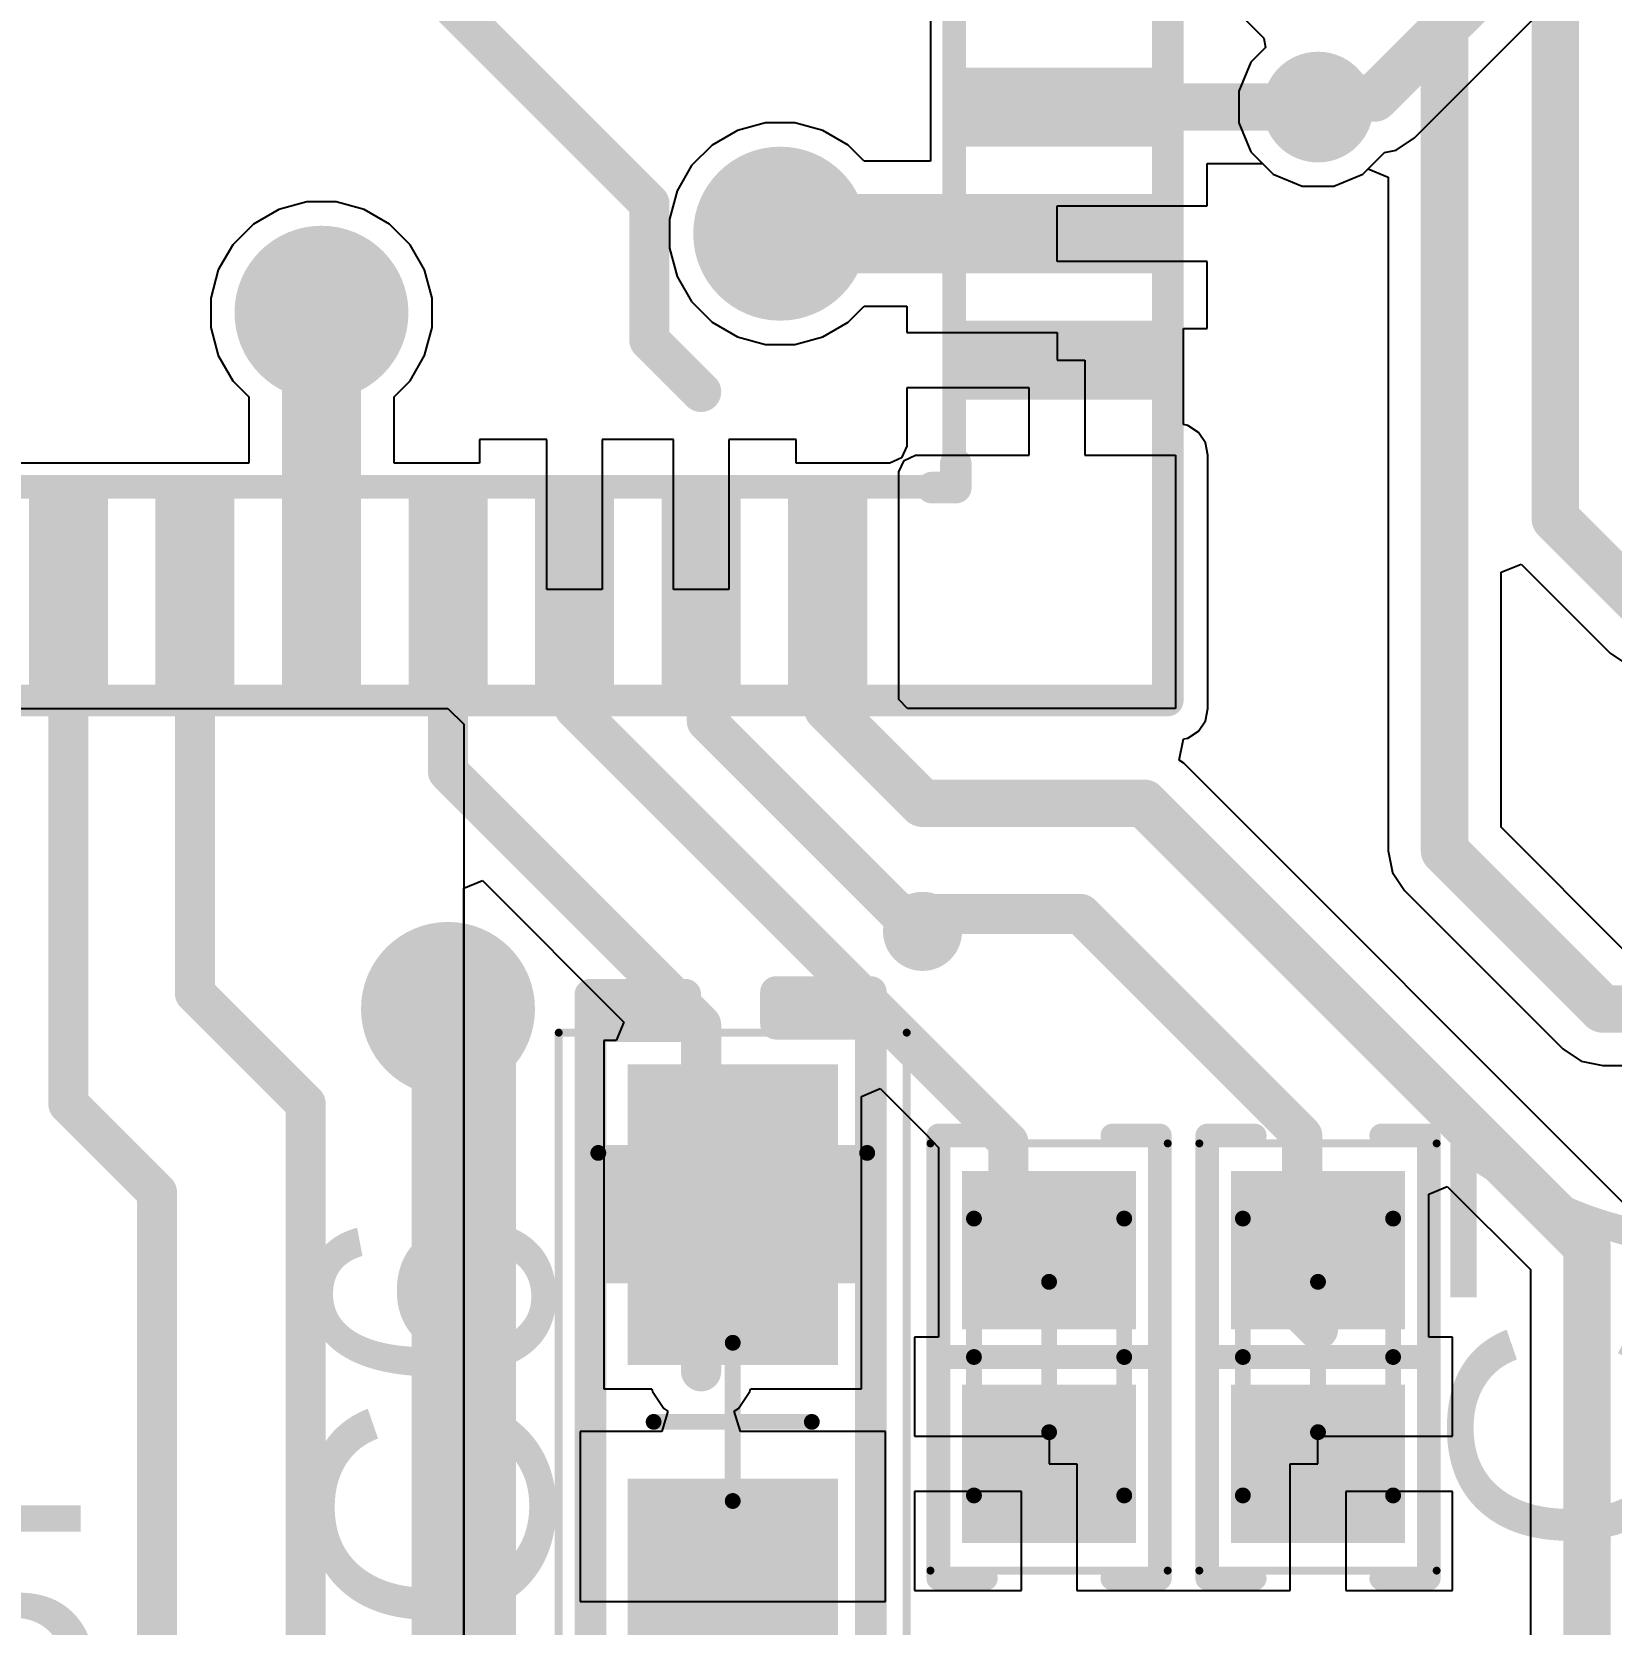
# Model space of a CAD drawing. Header units: millimetres. Extents: x 0.02 to 2.82, y 0.02 to 1.79.
# Drawn here: x 1.6937 to 2.0867, y 0.7268 to 1.123 of the extents above; entities that cross this region are included whole.
import ezdxf

# ---------------------------------------------------------------- set-up
doc = ezdxf.new("R2010")
doc.units = ezdxf.units.MM
doc.header["$MEASUREMENT"] = 0
for name, color, linetype in [('BottomLayer', 5, 'Continuous'), ('BottomSolder', 6, 'Continuous'), ('Mechanical10', 56, 'Continuous'), ('Mechanical12', 56, 'Continuous'), ('Mechanical13', 56, 'Continuous'), ('Mechanical15', 56, 'Continuous'), ('TopLayer', 1, 'Continuous'), ('TopOverlay', 2, 'Continuous'), ('TopPaste', 8, 'Continuous'), ('TopSolder', 216, 'Continuous'), ('ViaHoleLayer', 16, 'Continuous')]:
    doc.layers.add(name, color=color, linetype=linetype)
doc.styles.add('Arial', font='arial.ttf', dxfattribs={"height": 0.2})

# ---------------------------------------------------------------- blocks, each defined once
blk = doc.blocks.new('STM________________LQFP32_5V_0_9')
at = {"layer": 'TopLayer'}
for points in [[(0.1437, -0.0374), (0.19094, -0.0374), (0.19094, -0.05709), (0.1437, -0.05709)], [(0.1437, -0.0689), (0.19094, -0.0689), (0.19094, -0.08858), (0.1437, -0.08858)], [(0.1437, -0.10039), (0.19094, -0.10039), (0.19094, -0.12008), (0.1437, -0.12008)], [(-0.08858, -0.1437), (-0.0689, -0.1437), (-0.0689, -0.19094), (-0.08858, -0.19094)], [(-0.05709, -0.1437), (-0.0374, -0.1437), (-0.0374, -0.19094), (-0.05709, -0.19094)], [(-0.02559, -0.1437), (-0.00591, -0.1437), (-0.00591, -0.19094), (-0.02559, -0.19094)], [(0.00591, -0.1437), (0.02559, -0.1437), (0.02559, -0.19094), (0.00591, -0.19094)], [(0.0374, -0.1437), (0.05709, -0.1437), (0.05709, -0.19094), (0.0374, -0.19094)], [(0.0689, -0.1437), (0.08858, -0.1437), (0.08858, -0.19094), (0.0689, -0.19094)], [(0.10039, -0.1437), (0.12008, -0.1437), (0.12008, -0.19094), (0.10039, -0.19094)]]:
    blk.add_hatch(color=1, dxfattribs=at).paths.add_polyline_path(points)
at = {"layer": 'TopPaste'}
for points in [[(0.1437, -0.0374), (0.19094, -0.0374), (0.19094, -0.05709), (0.1437, -0.05709)], [(0.1437, -0.0689), (0.19094, -0.0689), (0.19094, -0.08858), (0.1437, -0.08858)], [(0.1437, -0.10039), (0.19094, -0.10039), (0.19094, -0.12008), (0.1437, -0.12008)], [(-0.08858, -0.1437), (-0.0689, -0.1437), (-0.0689, -0.19094), (-0.08858, -0.19094)], [(-0.05709, -0.1437), (-0.0374, -0.1437), (-0.0374, -0.19094), (-0.05709, -0.19094)], [(-0.02559, -0.1437), (-0.00591, -0.1437), (-0.00591, -0.19094), (-0.02559, -0.19094)], [(0.00591, -0.1437), (0.02559, -0.1437), (0.02559, -0.19094), (0.00591, -0.19094)], [(0.0374, -0.1437), (0.05709, -0.1437), (0.05709, -0.19094), (0.0374, -0.19094)], [(0.0689, -0.1437), (0.08858, -0.1437), (0.08858, -0.19094), (0.0689, -0.19094)], [(0.10039, -0.1437), (0.12008, -0.1437), (0.12008, -0.19094), (0.10039, -0.19094)]]:
    blk.add_hatch(color=8, dxfattribs=at).paths.add_polyline_path(points)
at = {"layer": 'TopSolder'}
for points in [[(0.1437, -0.0374), (0.19094, -0.0374), (0.19094, -0.05709), (0.1437, -0.05709)], [(0.1437, -0.0689), (0.19094, -0.0689), (0.19094, -0.08858), (0.1437, -0.08858)], [(0.1437, -0.10039), (0.19094, -0.10039), (0.19094, -0.12008), (0.1437, -0.12008)], [(-0.08858, -0.1437), (-0.0689, -0.1437), (-0.0689, -0.19094), (-0.08858, -0.19094)], [(-0.05709, -0.1437), (-0.0374, -0.1437), (-0.0374, -0.19094), (-0.05709, -0.19094)], [(-0.02559, -0.1437), (-0.00591, -0.1437), (-0.00591, -0.19094), (-0.02559, -0.19094)], [(0.00591, -0.1437), (0.02559, -0.1437), (0.02559, -0.19094), (0.00591, -0.19094)], [(0.0374, -0.1437), (0.05709, -0.1437), (0.05709, -0.19094), (0.0374, -0.19094)], [(0.0689, -0.1437), (0.08858, -0.1437), (0.08858, -0.19094), (0.0689, -0.19094)], [(0.10039, -0.1437), (0.12008, -0.1437), (0.12008, -0.19094), (0.10039, -0.19094)]]:
    blk.add_hatch(color=216, dxfattribs=at).paths.add_polyline_path(points)
at = {"layer": 'Mechanical10', "const_width": 0.00787}
for points in [[(0.19488, -0.19488), (0.19488, 0.19488)], [(-0.19488, -0.19488), (0.19488, -0.19488)]]:
    blk.add_lwpolyline(points, dxfattribs=at)
at = {"layer": 'Mechanical10', "const_width": 0.00394}
blk.add_lwpolyline([(0.19291, -0.19488, 1), (0.19685, -0.19488, 1)], format="xyb", close=True, dxfattribs=at)
blk.add_lwpolyline([(0.19291, -0.19488, 1), (0.19685, -0.19488, 1)], format="xyb", close=True, dxfattribs=at)
at = {"layer": 'Mechanical12', "const_width": 0.00591}
for points in [[(0.14173, -0.14173), (0.14173, 0.14173)], [(-0.14173, -0.14173), (0.14173, -0.14173)]]:
    blk.add_lwpolyline(points, dxfattribs=at)
at = {"layer": 'Mechanical12', "const_width": 0.00295}
blk.add_lwpolyline([(0.14026, -0.14173, 1), (0.14321, -0.14173, 1)], format="xyb", close=True, dxfattribs=at)
blk.add_lwpolyline([(0.14026, -0.14173, 1), (0.14321, -0.14173, 1)], format="xyb", close=True, dxfattribs=at)
at = {"layer": 'Mechanical15', "const_width": 0.00787}
for points in [[(0.19488, -0.19488), (0.19488, 0.19488)], [(-0.19488, -0.19488), (0.19488, -0.19488)]]:
    blk.add_lwpolyline(points, dxfattribs=at)
at = {"layer": 'Mechanical15', "const_width": 0.00394}
blk.add_lwpolyline([(0.19291, -0.19488, 1), (0.19685, -0.19488, 1)], format="xyb", close=True, dxfattribs=at)
blk.add_lwpolyline([(0.19291, -0.19488, 1), (0.19685, -0.19488, 1)], format="xyb", close=True, dxfattribs=at)
at = {"layer": 'TopOverlay', "const_width": 0.00787}
for points in [[(0.14213, -0.14193), (0.14213, -0.13602)], [(0.13622, -0.14193), (0.14213, -0.14193)]]:
    blk.add_lwpolyline(points, dxfattribs=at)
at = {"layer": 'TopOverlay', "const_width": 0.00394}
for points in [[(0.14016, -0.13602, 1), (0.14409, -0.13602, 1)], [(0.13425, -0.14193, 1), (0.13819, -0.14193, 1)], [(0.14016, -0.14193, 1), (0.14409, -0.14193, 1)], [(0.14016, -0.14193, 1), (0.14409, -0.14193, 1)]]:
    blk.add_lwpolyline(points, format="xyb", close=True, dxfattribs=at)
blk = doc.blocks.new('CAP_0603_1608_53')
at = {"layer": 'TopLayer'}
for points in [[(-0.04429, -0.01969), (-0.04429, 0.01969), (-0.00886, 0.01969), (-0.00886, -0.01969)], [(0.00886, -0.01969), (0.00886, 0.01969), (0.04429, 0.01969), (0.04429, -0.01969)]]:
    blk.add_hatch(color=1, dxfattribs=at).paths.add_polyline_path(points)
at = {"layer": 'TopPaste'}
for points in [[(-0.04429, -0.01969), (-0.04429, 0.01969), (-0.00886, 0.01969), (-0.00886, -0.01969)], [(0.00886, -0.01969), (0.00886, 0.01969), (0.04429, 0.01969), (0.04429, -0.01969)]]:
    blk.add_hatch(color=8, dxfattribs=at).paths.add_polyline_path(points)
at = {"layer": 'TopSolder'}
for points in [[(-0.04626, -0.02165), (-0.04626, 0.02165), (-0.00689, 0.02165), (-0.00689, -0.02165)], [(0.00689, -0.02165), (0.00689, 0.02165), (0.04626, 0.02165), (0.04626, -0.02165)]]:
    blk.add_hatch(color=216, dxfattribs=at).paths.add_polyline_path(points)
at = {"layer": 'Mechanical13', "const_width": 0.00394}
for points in [[(0.03445, 0.0187), (-0.03445, 0.0187)], [(-0.03445, -0.0187), (-0.03445, 0.0187)], [(0.03445, -0.0187), (0.03445, 0.0187)], [(0.03445, -0.0187), (-0.03445, -0.0187)]]:
    blk.add_lwpolyline(points, dxfattribs=at)
at = {"layer": 'Mechanical13', "const_width": 0.00197}
for points in [[(-0.03543, 0.0187, 1), (-0.03346, 0.0187, 1)], [(-0.03543, 0.0187, 1), (-0.03346, 0.0187, 1)], [(0.03346, 0.0187, 1), (0.03543, 0.0187, 1)], [(0.03346, 0.0187, 1), (0.03543, 0.0187, 1)], [(-0.03543, -0.0187, 1), (-0.03346, -0.0187, 1)], [(-0.03543, -0.0187, 1), (-0.03346, -0.0187, 1)], [(0.03346, -0.0187, 1), (0.03543, -0.0187, 1)], [(0.03346, -0.0187, 1), (0.03543, -0.0187, 1)]]:
    blk.add_lwpolyline(points, format="xyb", close=True, dxfattribs=at)
at = {"layer": 'Mechanical15'}
for points, const_width in [([(0.05315, 0.02953), (-0.05315, 0.02953)], 0.00197), ([(-0.05315, -0.02953), (-0.05315, 0.02953)], 0.00197), ([(0.05315, -0.02953), (0.05315, 0.02953)], 0.00197), ([(0, -0.0187), (0, 0.0187)], 0.00394), ([(0.0187, 0), (-0.0187, 0)], 0.00394), ([(0.05315, -0.02953), (-0.05315, -0.02953)], 0.00197)]:
    blk.add_lwpolyline(points, dxfattribs=dict(at, const_width=const_width))
for points, const_width in [([(-0.05364, 0.02953, 1), (-0.05266, 0.02953, 1)], 0.000984), ([(-0.05364, 0.02953, 1), (-0.05266, 0.02953, 1)], 0.000984), ([(0.05266, 0.02953, 1), (0.05364, 0.02953, 1)], 0.000984), ([(0.05266, 0.02953, 1), (0.05364, 0.02953, 1)], 0.000984), ([(-0.00098, 0.0187, 1), (0.00098, 0.0187, 1)], 0.00197), ([(-0.01969, 0, 1), (-0.01772, 0, 1)], 0.00197), ([(0.01772, 0, 1), (0.01969, 0, 1)], 0.00197), ([(-0.00098, -0.0187, 1), (0.00098, -0.0187, 1)], 0.00197), ([(-0.05364, -0.02953, 1), (-0.05266, -0.02953, 1)], 0.000984), ([(-0.05364, -0.02953, 1), (-0.05266, -0.02953, 1)], 0.000984), ([(0.05266, -0.02953, 1), (0.05364, -0.02953, 1)], 0.000984), ([(0.05266, -0.02953, 1), (0.05364, -0.02953, 1)], 0.000984)]:
    blk.add_lwpolyline(points, format="xyb", close=True, dxfattribs=dict(at, const_width=const_width))
at = {"layer": 'TopOverlay', "const_width": 0.00591}
for points in [[(-0.05512, 0.01575), (-0.05512, 0.02756)], [(0.05512, 0.02756), (-0.05512, 0.02756)], [(0, -0.02756), (0, 0.02756)], [(0.05512, 0.01575), (0.05512, 0.02756)], [(-0.05512, -0.02756), (-0.05512, -0.01575)], [(0.05512, -0.02756), (0.05512, -0.01575)], [(0.05512, -0.02756), (-0.05512, -0.02756)]]:
    blk.add_lwpolyline(points, dxfattribs=at)
at = {"layer": 'TopOverlay', "const_width": 0.00295}
for points in [[(-0.05659, 0.02756, 1), (-0.05364, 0.02756, 1)], [(-0.05659, 0.02756, 1), (-0.05364, 0.02756, 1)], [(-0.00148, 0.02756, 1), (0.00148, 0.02756, 1)], [(0.05364, 0.02756, 1), (0.05659, 0.02756, 1)], [(0.05364, 0.02756, 1), (0.05659, 0.02756, 1)], [(-0.05659, 0.01575, 1), (-0.05364, 0.01575, 1)], [(0.05364, 0.01575, 1), (0.05659, 0.01575, 1)], [(-0.05659, -0.01575, 1), (-0.05364, -0.01575, 1)], [(0.05364, -0.01575, 1), (0.05659, -0.01575, 1)], [(-0.05659, -0.02756, 1), (-0.05364, -0.02756, 1)], [(-0.05659, -0.02756, 1), (-0.05364, -0.02756, 1)], [(-0.00148, -0.02756, 1), (0.00148, -0.02756, 1)], [(0.05364, -0.02756, 1), (0.05659, -0.02756, 1)], [(0.05364, -0.02756, 1), (0.05659, -0.02756, 1)]]:
    blk.add_lwpolyline(points, format="xyb", close=True, dxfattribs=at)
blk = doc.blocks.new('CAP_0603_1608_54')
at = {"layer": 'TopLayer'}
for points in [[(-0.04429, -0.01969), (-0.04429, 0.01969), (-0.00886, 0.01969), (-0.00886, -0.01969)], [(0.00886, -0.01969), (0.00886, 0.01969), (0.04429, 0.01969), (0.04429, -0.01969)]]:
    blk.add_hatch(color=1, dxfattribs=at).paths.add_polyline_path(points)
at = {"layer": 'TopPaste'}
for points in [[(-0.04429, -0.01969), (-0.04429, 0.01969), (-0.00886, 0.01969), (-0.00886, -0.01969)], [(0.00886, -0.01969), (0.00886, 0.01969), (0.04429, 0.01969), (0.04429, -0.01969)]]:
    blk.add_hatch(color=8, dxfattribs=at).paths.add_polyline_path(points)
at = {"layer": 'TopSolder'}
for points in [[(-0.04626, -0.02165), (-0.04626, 0.02165), (-0.00689, 0.02165), (-0.00689, -0.02165)], [(0.00689, -0.02165), (0.00689, 0.02165), (0.04626, 0.02165), (0.04626, -0.02165)]]:
    blk.add_hatch(color=216, dxfattribs=at).paths.add_polyline_path(points)
at = {"layer": 'Mechanical13', "const_width": 0.00394}
for points in [[(-0.03445, 0.0187), (0.03445, 0.0187)], [(-0.03445, 0.0187), (-0.03445, -0.0187)], [(0.03445, 0.0187), (0.03445, -0.0187)], [(-0.03445, -0.0187), (0.03445, -0.0187)]]:
    blk.add_lwpolyline(points, dxfattribs=at)
at = {"layer": 'Mechanical13', "const_width": 0.00197}
for points in [[(-0.03543, 0.0187, 1), (-0.03346, 0.0187, 1)], [(-0.03543, 0.0187, 1), (-0.03346, 0.0187, 1)], [(0.03346, 0.0187, 1), (0.03543, 0.0187, 1)], [(0.03346, 0.0187, 1), (0.03543, 0.0187, 1)], [(-0.03543, -0.0187, 1), (-0.03346, -0.0187, 1)], [(-0.03543, -0.0187, 1), (-0.03346, -0.0187, 1)], [(0.03346, -0.0187, 1), (0.03543, -0.0187, 1)], [(0.03346, -0.0187, 1), (0.03543, -0.0187, 1)]]:
    blk.add_lwpolyline(points, format="xyb", close=True, dxfattribs=at)
at = {"layer": 'Mechanical15'}
for points, const_width in [([(-0.05315, 0.02953), (0.05315, 0.02953)], 0.00197), ([(-0.05315, 0.02953), (-0.05315, -0.02953)], 0.00197), ([(0.05315, 0.02953), (0.05315, -0.02953)], 0.00197), ([(0, 0.0187), (0, -0.0187)], 0.00394), ([(-0.0187, 0), (0.0187, 0)], 0.00394), ([(-0.05315, -0.02953), (0.05315, -0.02953)], 0.00197)]:
    blk.add_lwpolyline(points, dxfattribs=dict(at, const_width=const_width))
for points, const_width in [([(-0.05364, 0.02953, 1), (-0.05266, 0.02953, 1)], 0.000984), ([(-0.05364, 0.02953, 1), (-0.05266, 0.02953, 1)], 0.000984), ([(0.05266, 0.02953, 1), (0.05364, 0.02953, 1)], 0.000984), ([(0.05266, 0.02953, 1), (0.05364, 0.02953, 1)], 0.000984), ([(-0.00098, 0.0187, 1), (0.00098, 0.0187, 1)], 0.00197), ([(-0.01969, 0, 1), (-0.01772, 0, 1)], 0.00197), ([(0.01772, 0, 1), (0.01969, 0, 1)], 0.00197), ([(-0.00098, -0.0187, 1), (0.00098, -0.0187, 1)], 0.00197), ([(-0.05364, -0.02953, 1), (-0.05266, -0.02953, 1)], 0.000984), ([(-0.05364, -0.02953, 1), (-0.05266, -0.02953, 1)], 0.000984), ([(0.05266, -0.02953, 1), (0.05364, -0.02953, 1)], 0.000984), ([(0.05266, -0.02953, 1), (0.05364, -0.02953, 1)], 0.000984)]:
    blk.add_lwpolyline(points, format="xyb", close=True, dxfattribs=dict(at, const_width=const_width))
at = {"layer": 'TopOverlay', "const_width": 0.00591}
for points in [[(-0.05512, 0.02756), (-0.05512, 0.01575)], [(-0.05512, 0.02756), (0.05512, 0.02756)], [(0, 0.02756), (0, -0.02756)], [(0.05512, 0.02756), (0.05512, 0.01575)], [(-0.05512, -0.01575), (-0.05512, -0.02756)], [(0.05512, -0.01575), (0.05512, -0.02756)], [(-0.05512, -0.02756), (0.05512, -0.02756)]]:
    blk.add_lwpolyline(points, dxfattribs=at)
at = {"layer": 'TopOverlay', "const_width": 0.00295}
for points in [[(-0.05659, 0.02756, 1), (-0.05364, 0.02756, 1)], [(-0.05659, 0.02756, 1), (-0.05364, 0.02756, 1)], [(-0.00148, 0.02756, 1), (0.00148, 0.02756, 1)], [(0.05364, 0.02756, 1), (0.05659, 0.02756, 1)], [(0.05364, 0.02756, 1), (0.05659, 0.02756, 1)], [(-0.05659, 0.01575, 1), (-0.05364, 0.01575, 1)], [(0.05364, 0.01575, 1), (0.05659, 0.01575, 1)], [(-0.05659, -0.01575, 1), (-0.05364, -0.01575, 1)], [(0.05364, -0.01575, 1), (0.05659, -0.01575, 1)], [(-0.05659, -0.02756, 1), (-0.05364, -0.02756, 1)], [(-0.05659, -0.02756, 1), (-0.05364, -0.02756, 1)], [(-0.00148, -0.02756, 1), (0.00148, -0.02756, 1)], [(0.05364, -0.02756, 1), (0.05659, -0.02756, 1)], [(0.05364, -0.02756, 1), (0.05659, -0.02756, 1)]]:
    blk.add_lwpolyline(points, format="xyb", close=True, dxfattribs=at)
blk = doc.blocks.new('CAP_POL_1206_3216_55')
at = {"layer": 'Mechanical13'}
blk.add_hatch(color=56, dxfattribs=at).paths.add_polyline_path([(-0.06752, -0.03346), (-0.03445, -0.03346), (-0.03445, 0.03346), (-0.06752, 0.03346)])
at = {"layer": 'TopLayer'}
for points in [[(-0.01614, -0.02421), (-0.08701, -0.02421), (-0.08701, 0.02421), (-0.01614, 0.02421)], [(0.08701, -0.02421), (0.01614, -0.02421), (0.01614, 0.02421), (0.08701, 0.02421)]]:
    blk.add_hatch(color=1, dxfattribs=at).paths.add_polyline_path(points)
at = {"layer": 'TopOverlay'}
for points in [[(-0.10695, 0.01075), (-0.10105, 0.01075), (-0.10105, 0.03438), (-0.10695, 0.03438)], [(-0.1063, -0.03543), (-0.10039, -0.03543), (-0.10039, -0.01181), (-0.1063, -0.01181)]]:
    blk.add_hatch(color=2, dxfattribs=at).paths.add_polyline_path(points)
at = {"layer": 'TopPaste'}
for points in [[(-0.01614, -0.02421), (-0.08701, -0.02421), (-0.08701, 0.02421), (-0.01614, 0.02421)], [(0.08701, -0.02421), (0.01614, -0.02421), (0.01614, 0.02421), (0.08701, 0.02421)]]:
    blk.add_hatch(color=8, dxfattribs=at).paths.add_polyline_path(points)
at = {"layer": 'TopSolder'}
for points in [[(-0.01417, -0.02618), (-0.08898, -0.02618), (-0.08898, 0.02618), (-0.01417, 0.02618)], [(0.08898, -0.02618), (0.01417, -0.02618), (0.01417, 0.02618), (0.08898, 0.02618)]]:
    blk.add_hatch(color=216, dxfattribs=at).paths.add_polyline_path(points)
at = {"layer": 'Mechanical13', "const_width": 0.00394}
for points in [[(0.06752, 0.03346), (-0.06693, 0.03346)], [(-0.06693, -0.03346), (-0.06693, 0.03346)], [(0.06752, -0.03346), (0.06752, 0.03346)], [(0.06752, -0.03346), (-0.06693, -0.03346)]]:
    blk.add_lwpolyline(points, dxfattribs=at)
at = {"layer": 'Mechanical13', "const_width": 0.00197}
for points in [[(-0.06791, 0.03346, 1), (-0.06594, 0.03346, 1)], [(-0.06791, 0.03346, 1), (-0.06594, 0.03346, 1)], [(0.06653, 0.03346, 1), (0.0685, 0.03346, 1)], [(0.06653, 0.03346, 1), (0.0685, 0.03346, 1)], [(-0.06791, -0.03346, 1), (-0.06594, -0.03346, 1)], [(-0.06791, -0.03346, 1), (-0.06594, -0.03346, 1)], [(0.06653, -0.03346, 1), (0.0685, -0.03346, 1)], [(0.06653, -0.03346, 1), (0.0685, -0.03346, 1)]]:
    blk.add_lwpolyline(points, format="xyb", close=True, dxfattribs=at)
at = {"layer": 'Mechanical15'}
for points, const_width in [([(-0.09685, -0.04331), (-0.09685, 0.04331)], 0.00197), ([(0.09685, 0.04331), (-0.09685, 0.04331)], 0.00197), ([(0.09685, -0.04331), (0.09685, 0.04331)], 0.00197), ([(0, -0.01969), (0, 0.01969)], 0.00394), ([(0.01969, 0), (-0.01969, 0)], 0.00394), ([(0.09685, -0.04331), (-0.09685, -0.04331)], 0.00197)]:
    blk.add_lwpolyline(points, dxfattribs=dict(at, const_width=const_width))
for points, const_width in [([(-0.09734, 0.04331, 1), (-0.09636, 0.04331, 1)], 0.000984), ([(-0.09734, 0.04331, 1), (-0.09636, 0.04331, 1)], 0.000984), ([(0.09636, 0.04331, 1), (0.09734, 0.04331, 1)], 0.000984), ([(0.09636, 0.04331, 1), (0.09734, 0.04331, 1)], 0.000984), ([(-0.00098, 0.01969, 1), (0.00098, 0.01969, 1)], 0.00197), ([(-0.02067, 0, 1), (-0.0187, 0, 1)], 0.00197), ([(0.0187, 0, 1), (0.02067, 0, 1)], 0.00197), ([(-0.00098, -0.01969, 1), (0.00098, -0.01969, 1)], 0.00197), ([(-0.09734, -0.04331, 1), (-0.09636, -0.04331, 1)], 0.000984), ([(-0.09734, -0.04331, 1), (-0.09636, -0.04331, 1)], 0.000984), ([(0.09636, -0.04331, 1), (0.09734, -0.04331, 1)], 0.000984), ([(0.09636, -0.04331, 1), (0.09734, -0.04331, 1)], 0.000984)]:
    blk.add_lwpolyline(points, format="xyb", close=True, dxfattribs=dict(at, const_width=const_width))
at = {"layer": 'TopOverlay'}
for points, const_width in [([(-0.11713, 0.04724, 1), (-0.12697, 0.04724, 1)], 0.00984), ([(-0.12943, 0.04724, 1), (-0.12451, 0.04724, 1)], 0.00492), ([(-0.11959, 0.04724, 1), (-0.11467, 0.04724, 1)], 0.00492), ([(-0.10892, 0.03438, 1), (-0.10499, 0.03438, 1)], 0.00394), ([(-0.10892, 0.03438, 1), (-0.10499, 0.03438, 1)], 0.00394), ([(-0.10105, 0.03438, 1), (-0.09711, 0.03438, 1)], 0.00394), ([(0.0958, 0.03438, 1), (0.09974, 0.03438, 1)], 0.00394), ([(0.0958, 0.03438, 1), (0.09974, 0.03438, 1)], 0.00394), ([(0.0958, 0.02257, 1), (0.09974, 0.02257, 1)], 0.00394), ([(-0.10892, 0.01076, 1), (-0.10499, 0.01076, 1)], 0.00394), ([(-0.10892, 0.01076, 1), (-0.10499, 0.01076, 1)], 0.00394), ([(-0.10105, 0.01076, 1), (-0.09711, 0.01076, 1)], 0.00394), ([(-0.10105, 0.01076, 1), (-0.09711, 0.01076, 1)], 0.00394), ([(-0.10827, -0.01181, 1), (-0.10433, -0.01181, 1)], 0.00394), ([(-0.10827, -0.01181, 1), (-0.10433, -0.01181, 1)], 0.00394), ([(-0.10039, -0.01181, 1), (-0.09646, -0.01181, 1)], 0.00394), ([(-0.10039, -0.01181, 1), (-0.09646, -0.01181, 1)], 0.00394), ([(0.09646, -0.02362, 1), (0.10039, -0.02362, 1)], 0.00394), ([(-0.10827, -0.03543, 1), (-0.10433, -0.03543, 1)], 0.00394), ([(-0.10827, -0.03543, 1), (-0.10433, -0.03543, 1)], 0.00394), ([(-0.10039, -0.03543, 1), (-0.09646, -0.03543, 1)], 0.00394), ([(0.09646, -0.03543, 1), (0.10039, -0.03543, 1)], 0.00394), ([(0.09646, -0.03543, 1), (0.10039, -0.03543, 1)], 0.00394)]:
    blk.add_lwpolyline(points, format="xyb", close=True, dxfattribs=dict(at, const_width=const_width))
at = {"layer": 'TopOverlay', "const_width": 0.00787}
for points in [[(0.09777, 0.03438), (-0.10696, 0.03438)], [(-0.10696, 0.01076), (-0.10696, 0.03438)], [(-0.09908, 0.01076), (-0.09908, 0.03438)], [(0.09777, 0.02257), (0.09777, 0.03438)], [(-0.09908, 0.01076), (-0.10696, 0.01076)], [(-0.1063, -0.03543), (-0.1063, -0.01181)], [(-0.09843, -0.01181), (-0.1063, -0.01181)], [(-0.09843, -0.03543), (-0.09843, -0.01181)], [(0.09843, -0.03543), (0.09843, -0.02362)], [(0.09843, -0.03543), (-0.1063, -0.03543)]]:
    blk.add_lwpolyline(points, dxfattribs=at)

msp = doc.modelspace()

# ---------------------------------------------------------------- hatches: boundary and pattern name
at = {"layer": 'BottomLayer'}
h = msp.add_hatch(color=5, dxfattribs=at)
edge = h.paths.add_edge_path()
edge.add_arc((2.01378, 1.10433), 0.01181, 0, 360)
h = msp.add_hatch(color=5, dxfattribs=at)
edge = h.paths.add_edge_path()
edge.add_arc((1.87992, 1.07283), 0.01969, 0, 360)
h = msp.add_hatch(color=5, dxfattribs=at)
edge = h.paths.add_edge_path()
edge.add_arc((1.76575, 1.05315), 0.01969, 0, 360)
h = msp.add_hatch(color=5, dxfattribs=at)
edge = h.paths.add_edge_path()
edge.add_arc((1.79724, 0.87992), 0.01969, 0, 360)
at = {"layer": 'BottomSolder'}
h = msp.add_hatch(color=6, dxfattribs=at)
edge = h.paths.add_edge_path()
edge.add_arc((2.01378, 1.10433), 0.01378, 0, 360)
h = msp.add_hatch(color=6, dxfattribs=at)
edge = h.paths.add_edge_path()
edge.add_arc((1.87992, 1.07283), 0.02165, 0, 360)
h = msp.add_hatch(color=6, dxfattribs=at)
edge = h.paths.add_edge_path()
edge.add_arc((1.76575, 1.05315), 0.02165, 0, 360)
h = msp.add_hatch(color=6, dxfattribs=at)
edge = h.paths.add_edge_path()
edge.add_arc((1.79724, 0.87992), 0.02165, 0, 360)
at = {"layer": 'TopLayer'}
h = msp.add_hatch(color=1, dxfattribs=at)
edge = h.paths.add_edge_path()
edge.add_arc((2.01378, 1.10433), 0.01181, 0, 360)
h = msp.add_hatch(color=1, dxfattribs=at)
edge = h.paths.add_edge_path()
edge.add_arc((1.87992, 1.07283), 0.01969, 0, 360)
h = msp.add_hatch(color=1, dxfattribs=at)
edge = h.paths.add_edge_path()
edge.add_arc((1.76575, 1.05315), 0.01969, 0, 360)
h = msp.add_hatch(color=1, dxfattribs=at)
edge = h.paths.add_edge_path()
edge.add_arc((1.79724, 0.87992), 0.01969, 0, 360)
at = {"layer": 'TopSolder'}
h = msp.add_hatch(color=216, dxfattribs=at)
edge = h.paths.add_edge_path()
edge.add_arc((2.01378, 1.10433), 0.01378, 0, 360)
h = msp.add_hatch(color=216, dxfattribs=at)
edge = h.paths.add_edge_path()
edge.add_arc((1.87992, 1.07283), 0.02165, 0, 360)
h = msp.add_hatch(color=216, dxfattribs=at)
edge = h.paths.add_edge_path()
edge.add_arc((1.76575, 1.05315), 0.02165, 0, 360)
h = msp.add_hatch(color=216, dxfattribs=at)
edge = h.paths.add_edge_path()
edge.add_arc((1.79724, 0.87992), 0.02165, 0, 360)
at = {"layer": 'ViaHoleLayer'}
h = msp.add_hatch(color=16, dxfattribs=at)
edge = h.paths.add_edge_path()
edge.add_arc((2.01378, 1.10433), 0.00591, 0, 360)
h = msp.add_hatch(color=16, dxfattribs=at)
edge = h.paths.add_edge_path()
edge.add_arc((1.87992, 1.07283), 0.00984, 0, 360)
h = msp.add_hatch(color=16, dxfattribs=at)
edge = h.paths.add_edge_path()
edge.add_arc((1.76575, 1.05315), 0.00984, 0, 360)
h = msp.add_hatch(color=16, dxfattribs=at)
edge = h.paths.add_edge_path()
edge.add_arc((1.79724, 0.87992), 0.00984, 0, 360)

# ---------------------------------------------------------------- linework, layer by layer
at = {"layer": 'BottomLayer'}
for p, q in [((2.03778, 1.09666), (2.08277, 1.14164)), ((1.99474, 1.12702), (2.00028, 1.12149)), ((2.00028, 1.12149), (2.00075, 1.11914)), ((2.00075, 1.11914), (1.99709, 1.11548)), ((1.99709, 1.11548), (1.99409, 1.10825)), ((1.99409, 1.10825), (1.99409, 1.10042)), ((1.99409, 1.10042), (1.99709, 1.09318)), ((2.03032, 1.09303), (2.03323, 1.09361)), ((2.03323, 1.09361), (2.03778, 1.09666)), ((1.99709, 1.09318), (2.00263, 1.08764)), ((2.02493, 1.08764), (2.03032, 1.09303)), ((2.00263, 1.08764), (2.00986, 1.08465)), ((2.01769, 1.08465), (2.02493, 1.08764)), ((2.00986, 1.08465), (2.01769, 1.08465))]:
    msp.add_line(p, q, dxfattribs=at)
for points, const_width in [([(2.02785, 1.10659), (2.07283, 1.15157)], 0.01181), ([(2.01378, 1.10433), (2.01604, 1.10659)], 0.01181), ([(2.01604, 1.10659), (2.02785, 1.10659)], 0.01181), ([(1.87736, 1.07027), (1.87992, 1.07283)], 0.02598)]:
    msp.add_lwpolyline(points, dxfattribs=dict(at, const_width=const_width))
for points, const_width in [([(2.01083, 1.10433, 1), (2.01673, 1.10433, 1)], 0.00591), ([(2.01309, 1.10659, 1), (2.01899, 1.10659, 1)], 0.00591), ([(2.01309, 1.10659, 1), (2.01899, 1.10659, 1)], 0.00591), ([(2.0249, 1.10659, 1), (2.0308, 1.10659, 1)], 0.00591), ([(2.0249, 1.10659, 1), (2.0308, 1.10659, 1)], 0.00591), ([(1.87343, 1.07283, 1), (1.88642, 1.07283, 1)], 0.01299), ([(1.87086, 1.07027, 1), (1.88386, 1.07027, 1)], 0.01299)]:
    msp.add_lwpolyline(points, format="xyb", close=True, dxfattribs=dict(at, const_width=const_width))
at = {"layer": 'TopLayer'}
for p, q in [((1.91732, 1.14961), (1.91732, 1.11811)), ((1.91732, 1.11811), (1.91732, 1.0909)), ((1.86928, 1.09852), (1.863, 1.09489)), ((1.87629, 1.10039), (1.86928, 1.09852)), ((1.88355, 1.10039), (1.87629, 1.10039)), ((1.89056, 1.09852), (1.88355, 1.10039)), ((1.89684, 1.09489), (1.89056, 1.09852)), ((1.863, 1.09489), (1.85787, 1.08976)), ((1.90083, 1.0909), (1.89684, 1.09489)), ((1.85787, 1.08976), (1.85424, 1.08347)), ((1.91732, 1.0909), (1.90083, 1.0909)), ((1.98622, 1.07972), (1.98622, 1.09028)), ((1.98622, 1.09028), (1.99999, 1.09028)), ((1.99999, 1.09028), (2.00263, 1.08764)), ((2.00263, 1.08764), (2.00986, 1.08465)), ((2.01769, 1.08465), (2.02493, 1.08764)), ((2.02493, 1.08764), (2.02623, 1.08894)), ((2.02623, 1.08894), (2.03123, 1.08687)), ((2.03123, 1.08687), (2.03123, 0.91929)), ((1.85424, 1.08347), (1.85236, 1.07646)), ((2.00986, 1.08465), (2.01769, 1.08465)), ((1.75511, 1.07883), (1.74883, 1.0752)), ((1.76212, 1.08071), (1.75511, 1.07883)), ((1.76938, 1.08071), (1.76212, 1.08071)), ((1.77639, 1.07883), (1.76938, 1.08071)), ((1.78267, 1.0752), (1.77639, 1.07883)), ((1.94882, 1.06594), (1.94882, 1.07972)), ((1.94882, 1.07972), (1.98622, 1.07972)), ((1.74883, 1.0752), (1.7437, 1.07007)), ((1.7878, 1.07007), (1.78267, 1.0752)), ((1.85236, 1.07646), (1.85236, 1.06921)), ((1.7437, 1.07007), (1.74007, 1.06379)), ((1.79143, 1.06379), (1.7878, 1.07007)), ((1.85236, 1.06921), (1.85424, 1.0622)), ((1.98622, 1.06594), (1.94882, 1.06594)), ((1.98622, 1.04921), (1.98622, 1.06594)), ((1.74007, 1.06379), (1.73819, 1.05678)), ((1.79331, 1.05678), (1.79143, 1.06379)), ((1.85424, 1.0622), (1.85787, 1.05591)), ((1.73819, 1.05678), (1.73819, 1.04952)), ((1.79331, 1.04952), (1.79331, 1.05678)), ((1.85787, 1.05591), (1.863, 1.05078)), ((1.89684, 1.05078), (1.90083, 1.05477)), ((1.90083, 1.05477), (1.91142, 1.05477)), ((1.91142, 1.05477), (1.91142, 1.04823)), ((1.863, 1.05078), (1.86928, 1.04715)), ((1.89056, 1.04715), (1.89684, 1.05078)), ((1.73819, 1.04952), (1.74007, 1.04251)), ((1.79143, 1.04251), (1.79331, 1.04952)), ((1.86928, 1.04715), (1.87629, 1.04528)), ((1.88355, 1.04528), (1.89056, 1.04715)), ((1.91142, 1.04823), (1.94882, 1.04823)), ((1.94882, 1.04823), (1.94882, 1.04134)), ((1.98031, 1.02535), (1.98031, 1.04921)), ((1.98031, 1.04921), (1.98622, 1.04921)), ((1.74007, 1.04251), (1.7437, 1.03623)), ((1.7878, 1.03623), (1.79143, 1.04251)), ((1.87629, 1.04528), (1.88355, 1.04528)), ((1.94882, 1.04134), (1.95571, 1.04134)), ((1.95571, 1.04134), (1.95571, 1.01772)), ((1.7437, 1.03623), (1.74768, 1.03224)), ((1.78381, 1.03224), (1.7878, 1.03623)), ((1.94193, 1.03445), (1.91142, 1.03445)), ((1.91142, 1.03445), (1.91142, 1.01993)), ((1.94193, 1.01772), (1.94193, 1.03445)), ((1.74768, 1.03224), (1.74768, 1.01575)), ((1.78381, 1.01575), (1.78381, 1.03224)), ((1.98142, 1.02513), (1.98031, 1.02535)), ((1.98402, 1.02339), (1.98142, 1.02513)), ((1.98576, 1.02079), (1.98402, 1.02339)), ((1.82185, 1.02165), (1.80512, 1.02165)), ((1.80512, 1.02165), (1.80512, 1.01575)), ((1.82185, 0.98425), (1.82185, 1.02165)), ((1.85335, 1.02165), (1.83563, 1.02165)), ((1.83563, 1.02165), (1.83563, 0.98425)), ((1.85335, 0.98425), (1.85335, 1.02165)), ((1.88386, 1.02165), (1.86713, 1.02165)), ((1.86713, 1.02165), (1.86713, 0.98425)), ((1.88386, 1.01575), (1.88386, 1.02165)), ((1.91142, 1.01993), (1.91008, 1.01709)), ((1.98637, 1.01772), (1.98576, 1.02079)), ((1.74768, 1.01575), (1.65354, 1.01575)), ((1.80512, 1.01575), (1.78381, 1.01575)), ((1.90723, 1.01575), (1.88386, 1.01575)), ((1.91008, 1.01709), (1.90723, 1.01575)), ((1.90945, 1.01353), (1.91079, 1.01638)), ((1.91079, 1.01638), (1.91363, 1.01772)), ((1.91363, 1.01772), (1.94193, 1.01772)), ((1.95571, 1.01772), (1.97835, 1.01772)), ((1.97835, 1.01772), (1.97835, 0.95472)), ((1.98637, 0.95472), (1.98637, 1.01772)), ((1.90945, 0.95688), (1.90945, 1.01353)), ((2.05933, 0.98859), (2.06433, 0.99061)), ((2.06433, 0.99061), (2.08652, 0.96841)), ((2.05933, 0.92511), (2.05933, 0.98859)), ((1.83563, 0.98425), (1.82185, 0.98425)), ((1.86713, 0.98425), (1.85335, 0.98425)), ((2.08652, 0.96841), (2.09108, 0.96537)), ((1.9116, 0.95472), (1.90945, 0.95688)), ((1.65354, 0.95472), (1.79724, 0.95472)), ((1.79724, 0.95472), (1.80118, 0.95079)), ((1.97835, 0.95472), (1.9116, 0.95472)), ((1.98402, 0.94905), (1.98576, 0.95165)), ((1.98576, 0.95165), (1.98637, 0.95472)), ((1.80118, 0.95079), (1.80118, 0.65551)), ((1.97926, 0.94181), (1.98034, 0.94709)), ((1.98034, 0.94709), (1.98142, 0.94731)), ((1.98142, 0.94731), (1.98402, 0.94905)), ((1.98041, 0.94104), (1.97926, 0.94181)), ((2.09064, 0.8308), (1.98041, 0.94104)), ((2.09047, 0.89397), (2.05933, 0.92511)), ((2.03123, 0.91929), (2.0323, 0.91391)), ((1.80118, 0.90994), (1.8058, 0.91186)), ((1.8058, 0.91186), (1.84099, 0.87667)), ((2.0323, 0.91391), (2.03534, 0.90936)), ((1.80118, 0.65551), (1.80118, 0.90994)), ((2.03534, 0.90936), (2.07471, 0.86999)), ((1.84099, 0.87667), (1.83908, 0.87205)), ((1.83908, 0.87205), (1.83602, 0.87205)), ((1.83602, 0.87205), (1.83602, 0.78543)), ((2.07471, 0.86999), (2.07927, 0.86694)), ((2.07927, 0.86694), (2.08465, 0.86587)), ((2.08465, 0.86587), (2.13119, 0.86587)), ((1.9002, 0.85817), (1.90482, 0.86009)), ((1.90482, 0.86009), (1.91605, 0.84885)), ((1.9002, 0.78543), (1.9002, 0.85817)), ((1.91605, 0.84885), (1.91929, 0.84547)), ((1.91929, 0.84547), (1.91929, 0.84547)), ((1.91929, 0.84547), (1.91929, 0.84547)), ((1.91929, 0.84547), (1.91929, 0.79823)), ((2.04134, 0.83383), (2.04596, 0.83575)), ((2.04134, 0.79823), (2.04134, 0.83383)), ((2.04596, 0.83575), (2.06666, 0.81505)), ((2.06666, 0.81505), (2.06666, 0.25188)), ((1.91929, 0.79823), (1.91339, 0.79823)), ((1.91339, 0.79823), (1.91339, 0.77362)), ((2.04724, 0.79823), (2.04134, 0.79823)), ((2.04724, 0.77362), (2.04724, 0.79823)), ((1.83602, 0.78543), (1.84797, 0.78543)), ((1.84797, 0.78543), (1.84811, 0.78474)), ((1.84811, 0.78474), (1.85095, 0.78048)), ((1.86952, 0.78048), (1.87236, 0.78474)), ((1.87236, 0.78474), (1.8725, 0.78543)), ((1.8725, 0.78543), (1.9002, 0.78543)), ((1.85197, 0.7798), (1.85045, 0.7748)), ((1.85095, 0.78048), (1.85197, 0.7798)), ((1.8685, 0.7798), (1.86952, 0.78048)), ((1.87002, 0.7748), (1.8685, 0.7798)), ((1.85045, 0.7748), (1.83012, 0.7748)), ((1.83012, 0.7748), (1.83012, 0.73248)), ((1.9061, 0.7748), (1.87002, 0.7748)), ((1.9061, 0.73248), (1.9061, 0.7748)), ((1.91339, 0.77362), (1.94685, 0.77362)), ((1.94685, 0.77362), (1.94685, 0.76673)), ((2.01378, 0.76673), (2.01378, 0.77362)), ((2.01378, 0.77362), (2.04724, 0.77362)), ((1.94685, 0.76673), (1.95374, 0.76673)), ((1.95374, 0.76673), (1.95374, 0.73524)), ((2.00689, 0.73524), (2.00689, 0.76673)), ((2.00689, 0.76673), (2.01378, 0.76673)), ((1.93996, 0.75984), (1.91339, 0.75984)), ((1.91339, 0.75984), (1.91339, 0.73524)), ((1.93996, 0.73524), (1.93996, 0.75984)), ((2.04724, 0.75984), (2.02067, 0.75984)), ((2.02067, 0.75984), (2.02067, 0.73524)), ((2.04724, 0.73524), (2.04724, 0.75984)), ((1.91339, 0.73524), (1.93996, 0.73524)), ((1.95374, 0.73524), (1.97531, 0.73524)), ((1.97531, 0.73524), (1.98031, 0.73524)), ((1.98031, 0.73524), (1.98031, 0.73524)), ((1.98031, 0.73524), (1.98032, 0.73524)), ((1.98032, 0.73524), (1.98032, 0.73524)), ((1.98032, 0.73524), (2.00689, 0.73524)), ((2.02067, 0.73524), (2.04724, 0.73524)), ((1.83012, 0.73248), (1.86811, 0.73248)), ((1.86811, 0.73248), (1.9061, 0.73248))]:
    msp.add_line(p, q, dxfattribs=at)
for points, const_width in [([(1.68158, 1.24611), (1.84736, 1.08033)], 0.01), ([(2.07283, 1.00197), (2.07283, 1.15551)], 0.01181), ([(2.04528, 0.91929), (2.04528, 1.1437)], 0.01181), ([(1.94882, 1.10433), (2.01378, 1.10433)], 0.01181), ([(1.84736, 1.04634), (1.84736, 1.08033)], 0.01), ([(1.87992, 1.07283), (1.94882, 1.07283)], 0.01969), ([(1.76575, 0.98425), (1.76575, 1.05315)], 0.01969), ([(1.84736, 1.04634), (1.86024, 1.03346)], 0.01), ([(2.07283, 1.00197), (2.09646, 0.97835)], 0.01181), ([(1.70276, 0.8563), (1.70276, 0.98425)], 0.01), ([(1.73425, 0.88386), (1.73425, 0.98425)], 0.01), ([(1.79724, 0.93898), (1.79724, 0.98425)], 0.01), ([(1.82874, 0.95472), (1.82874, 0.98425)], 0.01), ([(1.86024, 0.98425), (1.86168, 0.98281)], 0.01), ([(1.86168, 0.95149), (1.86168, 0.98281)], 0.01), ([(1.89173, 0.95472), (1.89173, 0.98425)], 0.01181), ([(1.82874, 0.95472), (1.93672, 0.84674)], 0.01), ([(1.89173, 0.95472), (1.91535, 0.9311)], 0.01181), ([(1.86168, 0.95149), (1.90963, 0.90354)], 0.01), ([(1.79724, 0.93898), (1.86024, 0.87598)], 0.01), ([(1.91535, 0.9311), (1.97047, 0.9311)], 0.01181), ([(1.97047, 0.9311), (2.08071, 0.82087)], 0.01181), ([(2.04528, 0.91929), (2.08465, 0.87992)], 0.01181), ([(1.90963, 0.90354), (1.95472, 0.90354)], 0.01), ([(1.95472, 0.90354), (2.00984, 0.84843)], 0.01), ([(1.79724, 0.87992), (1.79981, 0.87736)], 0.02598), ([(1.73425, 0.88386), (1.76181, 0.8563)], 0.01), ([(1.79981, 0.86789), (1.79981, 0.87736)], 0.02598), ([(2.08465, 0.87992), (2.1752, 0.87992)], 0.01181), ([(1.79981, 0.86789), (1.80118, 0.86652)], 0.02598), ([(1.86024, 0.78976), (1.86024, 0.87598)], 0.01), ([(1.80118, 0.65551), (1.80118, 0.86652)], 0.02598), ([(1.70276, 0.8563), (1.7248, 0.83425)], 0.01), ([(1.76181, 0.60827), (1.76181, 0.8563)], 0.01), ([(2.00984, 0.81201), (2.00984, 0.84843)], 0.01), ([(1.93672, 0.83001), (1.93672, 0.84674)], 0.01), ([(1.7248, 0.82638), (1.7248, 0.83425)], 0.01), ([(1.93672, 0.83001), (1.94685, 0.81988)], 0.01), ([(1.7248, 0.50686), (1.7248, 0.82638)], 0.01), ([(2.08071, 0.24606), (2.08071, 0.82087)], 0.01181), ([(2.00591, 0.80807), (2.01378, 0.8002)], 0.01)]:
    msp.add_lwpolyline(points, dxfattribs=dict(at, const_width=const_width))
for points, const_width in [([(1.94587, 1.10433, 1), (1.95177, 1.10433, 1)], 0.00591), ([(2.01083, 1.10433, 1), (2.01673, 1.10433, 1)], 0.00591), ([(1.84486, 1.08033, 1), (1.84986, 1.08033, 1)], 0.005), ([(1.84486, 1.08033, 1), (1.84986, 1.08033, 1)], 0.005), ([(1.875, 1.07283, 1), (1.88484, 1.07283, 1)], 0.00984), ([(1.9439, 1.07283, 1), (1.95374, 1.07283, 1)], 0.00984), ([(1.76083, 1.05315, 1), (1.77067, 1.05315, 1)], 0.00984), ([(1.84486, 1.04634, 1), (1.84986, 1.04634, 1)], 0.005), ([(1.84486, 1.04634, 1), (1.84986, 1.04634, 1)], 0.005), ([(1.85774, 1.03346, 1), (1.86274, 1.03346, 1)], 0.005), ([(2.06988, 1.00197, 1), (2.07579, 1.00197, 1)], 0.00591), ([(2.06988, 1.00197, 1), (2.07579, 1.00197, 1)], 0.00591), ([(1.76083, 0.98425, 1), (1.77067, 0.98425, 1)], 0.00984), ([(1.70026, 0.98425, 1), (1.70526, 0.98425, 1)], 0.005), ([(1.73175, 0.98425, 1), (1.73675, 0.98425, 1)], 0.005), ([(1.79474, 0.98425, 1), (1.79974, 0.98425, 1)], 0.005), ([(1.82624, 0.98425, 1), (1.83124, 0.98425, 1)], 0.005), ([(1.85774, 0.98425, 1), (1.86274, 0.98425, 1)], 0.005), ([(1.85918, 0.98281, 1), (1.86418, 0.98281, 1)], 0.005), ([(1.85918, 0.98281, 1), (1.86418, 0.98281, 1)], 0.005), ([(1.88878, 0.98425, 1), (1.89468, 0.98425, 1)], 0.00591), ([(1.82624, 0.95472, 1), (1.83124, 0.95472, 1)], 0.005), ([(1.82624, 0.95472, 1), (1.83124, 0.95472, 1)], 0.005), ([(1.88878, 0.95472, 1), (1.89468, 0.95472, 1)], 0.00591), ([(1.88878, 0.95472, 1), (1.89468, 0.95472, 1)], 0.00591), ([(1.85918, 0.95149, 1), (1.86418, 0.95149, 1)], 0.005), ([(1.85918, 0.95149, 1), (1.86418, 0.95149, 1)], 0.005), ([(1.79474, 0.93898, 1), (1.79974, 0.93898, 1)], 0.005), ([(1.79474, 0.93898, 1), (1.79974, 0.93898, 1)], 0.005), ([(1.9124, 0.9311, 1), (1.91831, 0.9311, 1)], 0.00591), ([(1.9124, 0.9311, 1), (1.91831, 0.9311, 1)], 0.00591), ([(1.96752, 0.9311, 1), (1.97343, 0.9311, 1)], 0.00591), ([(1.96752, 0.9311, 1), (1.97343, 0.9311, 1)], 0.00591), ([(2.04232, 0.91929, 1), (2.04823, 0.91929, 1)], 0.00591), ([(2.04232, 0.91929, 1), (2.04823, 0.91929, 1)], 0.00591), ([(1.90713, 0.90354, 1), (1.91213, 0.90354, 1)], 0.005), ([(1.90713, 0.90354, 1), (1.91213, 0.90354, 1)], 0.005), ([(1.95222, 0.90354, 1), (1.95722, 0.90354, 1)], 0.005), ([(1.95222, 0.90354, 1), (1.95722, 0.90354, 1)], 0.005), ([(1.79075, 0.87992, 1), (1.80374, 0.87992, 1)], 0.01299), ([(1.73175, 0.88386, 1), (1.73675, 0.88386, 1)], 0.005), ([(1.73175, 0.88386, 1), (1.73675, 0.88386, 1)], 0.005), ([(1.79331, 0.87736, 1), (1.8063, 0.87736, 1)], 0.01299), ([(1.79331, 0.87736, 1), (1.8063, 0.87736, 1)], 0.01299), ([(2.08169, 0.87992, 1), (2.0876, 0.87992, 1)], 0.00591), ([(2.08169, 0.87992, 1), (2.0876, 0.87992, 1)], 0.00591), ([(1.79331, 0.86789, 1), (1.8063, 0.86789, 1)], 0.01299), ([(1.79331, 0.86789, 1), (1.8063, 0.86789, 1)], 0.01299), ([(1.85774, 0.87598, 1), (1.86274, 0.87598, 1)], 0.005), ([(1.85774, 0.87598, 1), (1.86274, 0.87598, 1)], 0.005), ([(1.79468, 0.86652, 1), (1.80768, 0.86652, 1)], 0.01299), ([(1.79468, 0.86652, 1), (1.80768, 0.86652, 1)], 0.01299), ([(1.70026, 0.8563, 1), (1.70526, 0.8563, 1)], 0.005), ([(1.70026, 0.8563, 1), (1.70526, 0.8563, 1)], 0.005), ([(1.75931, 0.8563, 1), (1.76431, 0.8563, 1)], 0.005), ([(1.75931, 0.8563, 1), (1.76431, 0.8563, 1)], 0.005), ([(2.00734, 0.84843, 1), (2.01234, 0.84843, 1)], 0.005), ([(2.00734, 0.84843, 1), (2.01234, 0.84843, 1)], 0.005), ([(1.93422, 0.84674, 1), (1.93922, 0.84674, 1)], 0.005), ([(1.93422, 0.84674, 1), (1.93922, 0.84674, 1)], 0.005), ([(1.7223, 0.83425, 1), (1.7273, 0.83425, 1)], 0.005), ([(1.7223, 0.83425, 1), (1.7273, 0.83425, 1)], 0.005), ([(1.93422, 0.83001, 1), (1.93922, 0.83001, 1)], 0.005), ([(1.93422, 0.83001, 1), (1.93922, 0.83001, 1)], 0.005), ([(1.7223, 0.82638, 1), (1.7273, 0.82638, 1)], 0.005), ([(1.7223, 0.82638, 1), (1.7273, 0.82638, 1)], 0.005), ([(1.94435, 0.81988, 1), (1.94935, 0.81988, 1)], 0.005), ([(2.07776, 0.82087, 1), (2.08366, 0.82087, 1)], 0.00591), ([(2.07776, 0.82087, 1), (2.08366, 0.82087, 1)], 0.00591), ([(2.00734, 0.81201, 1), (2.01234, 0.81201, 1)], 0.005), ([(2.00341, 0.80807, 1), (2.00841, 0.80807, 1)], 0.005), ([(2.01128, 0.8002, 1), (2.01628, 0.8002, 1)], 0.005), ([(1.85774, 0.78976, 1), (1.86274, 0.78976, 1)], 0.005)]:
    msp.add_lwpolyline(points, format="xyb", close=True, dxfattribs=dict(at, const_width=const_width))

# ---------------------------------------------------------------- block references
msp.add_blockref('STM________________LQFP32_5V_0_9', (1.7815, 1.15157))
for name, p, rotation in [('CAP_POL_1206_3216_55', (1.86811, 0.77717), 270), ('CAP_0603_1608_53', (1.94685, 0.79331), 270), ('CAP_0603_1608_54', (2.01378, 0.79331), 90)]:
    msp.add_blockref(name, p, dxfattribs=dict(rotation=rotation))

# ---------------------------------------------------------------- texts
at = {"layer": 'TopOverlay', "style": 'Arial'}
for s, p in [('C7', (2.10676, 0.74332)), ('C6', (1.8233, 0.72364))]:
    msp.add_text(s, height=0.06, rotation=90, dxfattribs=at).set_placement(p)
msp.add_text('U5', height=0.06, dxfattribs=at).set_placement((1.60553, 0.69639))

doc.saveas('drawing.dxf')
